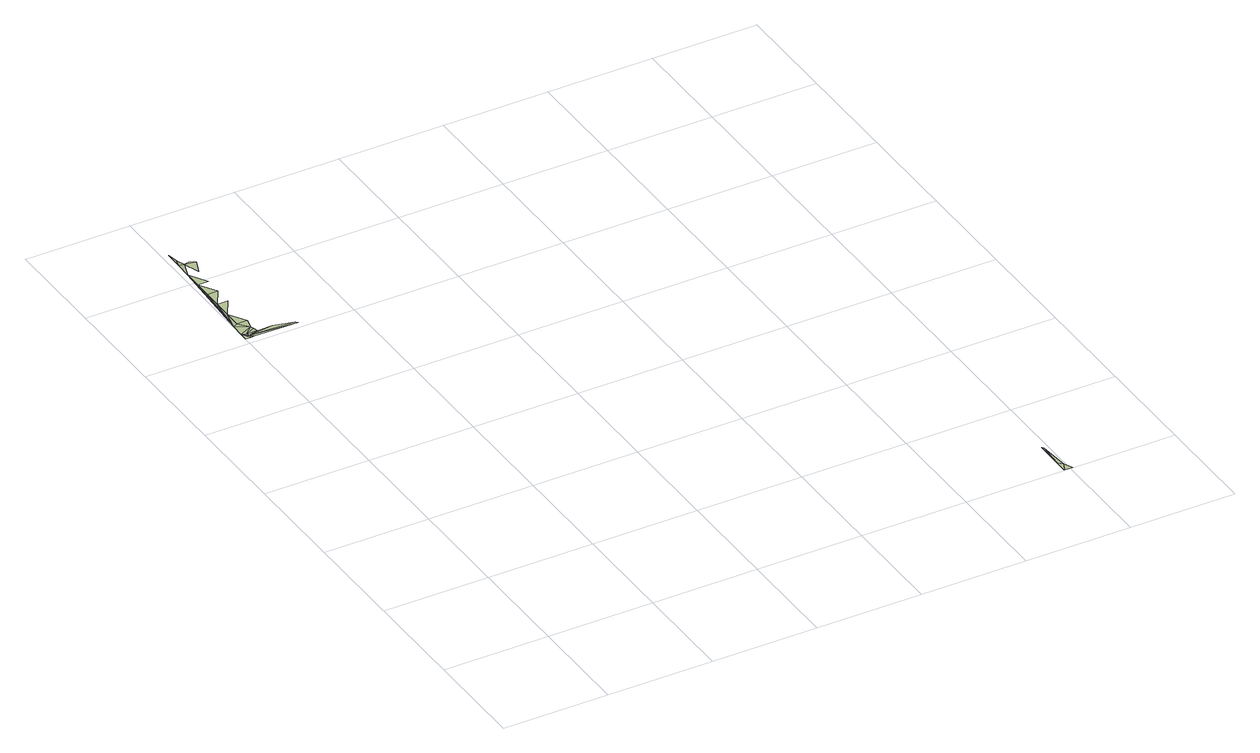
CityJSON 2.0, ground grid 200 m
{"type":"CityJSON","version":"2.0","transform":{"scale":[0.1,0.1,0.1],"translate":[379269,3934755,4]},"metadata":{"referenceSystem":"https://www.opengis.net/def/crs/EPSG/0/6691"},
"CityObjects":{
"terrain1":{"type":"TINRelief","attributes":{"lod":1},"geometry":[{"type":"CompositeSurface","lod":"1","boundaries":[[[0,1,2]],[[3,4,5]],[[4,6,5]],[[6,1,5]],[[1,7,5]],[[7,3,5]],[[8,7,9]],[[10,11,12]],[[12,11,13]],[[14,7,8]],[[15,16,10]],[[12,15,10]],[[16,15,17]],[[18,7,19]],[[19,7,14]],[[18,20,7]],[[20,21,7]],[[21,3,7]],[[1,0,9]],[[7,1,9]],[[22,23,24]],[[23,6,24]],[[6,25,24]],[[25,22,24]],[[6,23,1]],[[22,26,23]],[[26,27,23]],[[27,28,23]],[[28,29,23]],[[22,30,26]],[[31,28,27]],[[26,31,27]],[[32,29,28]],[[29,33,34]],[[33,35,34]],[[35,36,34]],[[37,38,33]],[[38,39,33]]]}]}
},
"vertices":[
[114,10127,17],[9,10288,17],[8,10128,17],[289,10245,26],[270,10325,29],[89,10247,22],[251,10385,27],[108,10187,23],[168,10126,23],[147,10127,23],[9890,251,9],[9887,12,9],[9969,171,9],[10046,10,8],[171,10126,23],[9916,751,10],[9895,772,10],[9895,774,10],[968,10157,24],[1006,10116,24],[589,10241,23],[309,10245,20],[97,10907,25],[13,10548,17],[93,10587,23],[293,10585,23],[101,11247,24],[105,11587,25],[109,11907,26],[113,12247,26],[301,11245,25],[305,11585,24],[309,11905,26],[216,12546,21],[116,12567,26],[158,12706,21],[120,12907,24],[313,12244,22],[416,12503,26],[316,12564,27]
]}
